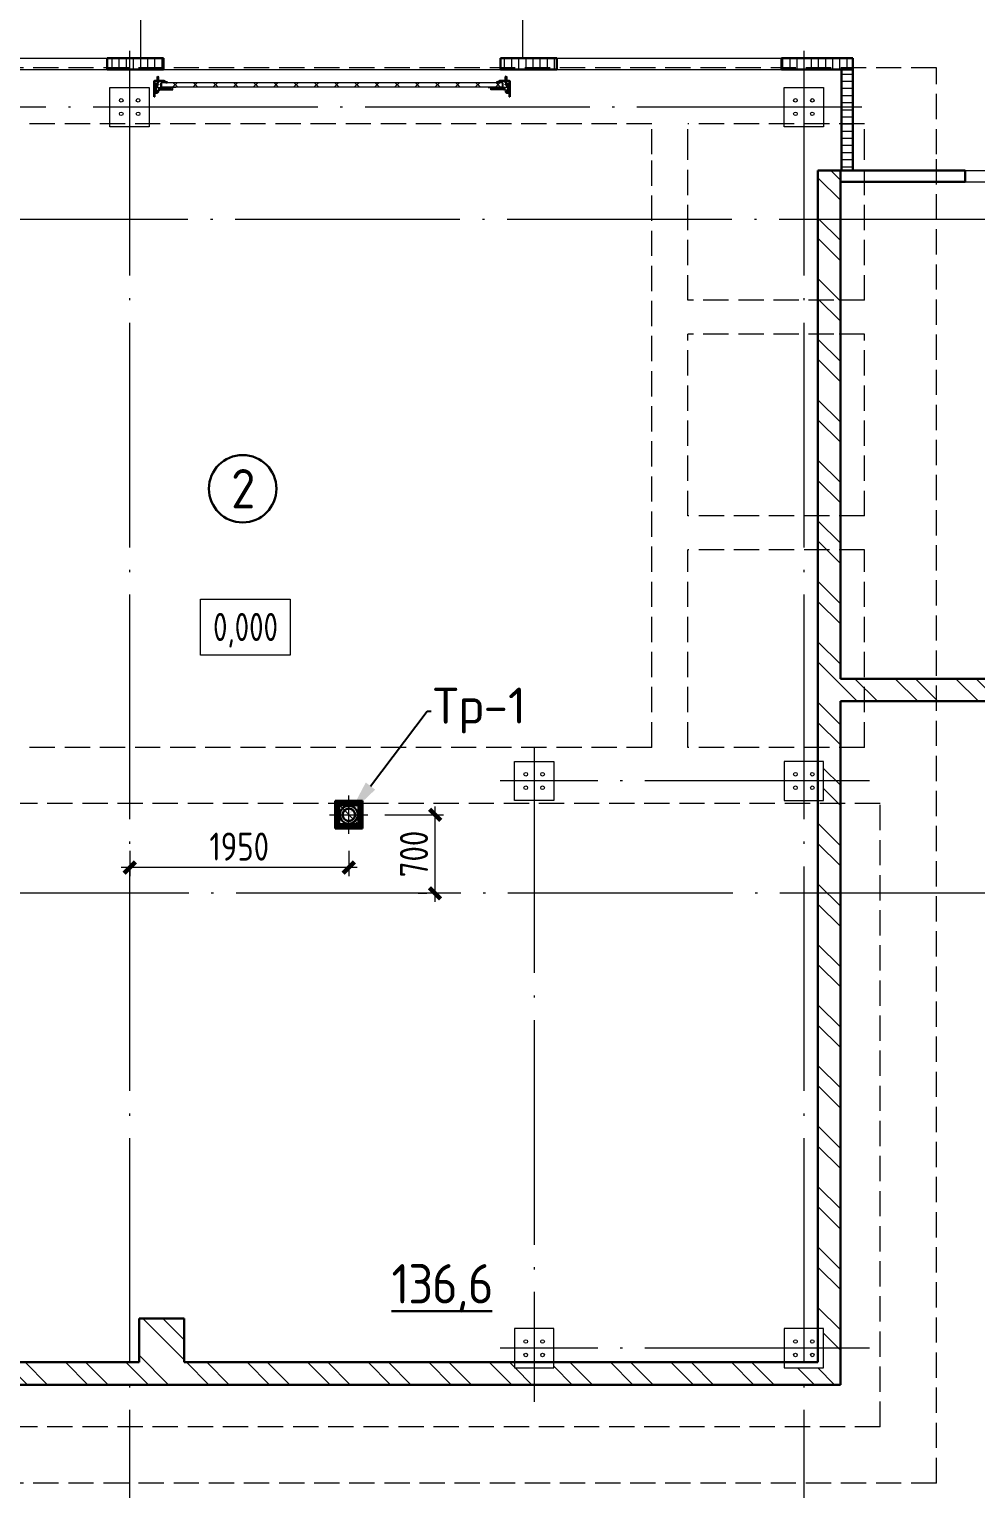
# Model space of a CAD drawing. Extents: x -965262 to 1142518, y -357520 to 71675.
# Drawn here: x -58371 to -49947, y -174454 to -161459 of the extents above; entities that cross this region are included whole.
import ezdxf
from ezdxf import colors
from ezdxf.entities.mleader import LeaderData, LeaderLine
from ezdxf.math import Vec2, Vec3

# ---------------------------------------------------------------- set-up
doc = ezdxf.new("R2010")
doc.units = 0
doc.header["$LTSCALE"] = 10
for name, pattern in [('ACAD_ISO04W100', [30, 24, -3, 0, -3]), ('AM_DIN_F_W050x2', [3.125, 2.25, -0.875]), ('DOTE', [2.42, 2, -0.2, 0.02, -0.2]), ('HIDDEN', [9.525, 6.35, -3.175])]:
    doc.linetypes.add(name, pattern=pattern)
doc.layers.get('0').update_dxf_attribs({"linetype": 'CONTINUOUS', "lineweight": 30})
doc.layers.get('Defpoints').update_dxf_attribs({"linetype": 'CONTINUOUS'})
doc.layers.add('DOTE', color=7, linetype='DOTE', lineweight=9)
doc.layers.add('Полы_лотки', color=7, linetype='CONTINUOUS', lineweight=30)
doc.styles.add('GOST 2.304', font='isocpeur.ttf', dxfattribs={"width": 0.75, "height": 250})
doc.styles.add('GOST-2.304_Type-B', font='isocpeur.ttf', dxfattribs={"width": 0.9})
doc.styles.get("Standard").update_dxf_attribs({"font": 'isocpeur.ttf', "height": 300})
doc.styles.add('ГОСТ 2м', font='isocpeur.ttf', dxfattribs={"width": 0.8, "height": 250})
doc.dimstyles.new('ГОСТ 2м', dxfattribs={"dimtxt": 250, "dimasz": 100, "dimexe": 75, "dimexo": 150, "dimgap": 62.5, "dimtad": 1, "dimdec": 0, "dimtxsty": 'ГОСТ 2м', "dimblk": 'ARCHTICK', "dimcen": 150, "dimdle": 75, "dimclrd": 256, "dimclre": 256, "dimclrt": 256, "dimadec": 0, "dimazin": 0, "dimtfac": 1, "dimtdec": 0, "dimtmove": 0, "dimatfit": 3, "dimldrblk": 'OBLIQUE', "dimfxl": 1, "dimlwd": 15, "dimlwe": 15, "dimarcsym": 0})

# ---------------------------------------------------------------- blocks, each defined once
blk = doc.blocks.new('anchor.bolt')
for p, q in [((-0.07, 0), (-0.07, -0.72)), ((0.07, 0), (0.07, -0.06)), ((-0.1, -0.04), (-0.07, -0.03)), ((-0.1, -0.04), (0.09, -0.06)), ((0.07, -0.07), (-0.1, -0.04)), ((-0.1, -0.11), (-0.07, -0.1)), ((-0.1, -0.11), (0.09, -0.13)), ((0.07, -0.14), (-0.1, -0.11)), ((-0.1, -0.18), (-0.07, -0.17)), ((-0.1, -0.18), (0.09, -0.2)), ((0.07, -0.21), (-0.1, -0.18)), ((-0.1, -0.25), (-0.07, -0.24)), ((-0.1, -0.25), (0.09, -0.27)), ((0.07, -0.28), (-0.1, -0.25)), ((-0.1, -0.32), (-0.07, -0.31)), ((-0.1, -0.32), (0.09, -0.34)), ((0.07, -0.35), (-0.1, -0.32)), ((-0.1, -0.39), (-0.07, -0.38)), ((-0.1, -0.39), (0.09, -0.41)), ((0.07, -0.42), (-0.1, -0.39)), ((-0.1, -0.46), (-0.07, -0.45)), ((-0.1, -0.46), (0.09, -0.48)), ((0.07, -0.49), (-0.1, -0.46)), ((-0.1, -0.53), (-0.07, -0.52)), ((-0.1, -0.53), (0.09, -0.55)), ((0.07, -0.56), (-0.1, -0.53)), ((-0.09, -0.6), (-0.07, -0.59)), ((-0.09, -0.6), (0.09, -0.62)), ((0.07, -0.63), (-0.09, -0.6)), ((-0.07, -0.72), (0, -0.8)), ((-0.04, -0.62), (-0.06, -0.63)), ((-0.06, -0.64), (-0.06, -0.63)), ((-0.06, -0.73), (-0.06, -0.64)), ((0, -0.79), (-0.06, -0.73)), ((-0.01, -0.63), (-0.04, -0.62)), ((-0.03, -0.63), (0, -0.79)), ((-0.03, -0.63), (0.01, -0.78)), ((-0.02, -0.63), (0.01, -0.77)), ((-0.01, -0.63), (0.02, -0.76)), ((0.03, -0.69), (-0.01, -0.63)), ((0, -0.64), (0.03, -0.75)), ((0, -0.8), (0.07, -0.72)), ((0, -0.79), (0.03, -0.74)), ((0.01, -0.66), (0.03, -0.74)), ((0.03, -0.74), (0.03, -0.69)), ((0.07, -0.06), (0.09, -0.06)), ((0.09, -0.06), (0.07, -0.07)), ((0.07, -0.07), (0.07, -0.13)), ((0.07, -0.13), (0.09, -0.13)), ((0.09, -0.13), (0.07, -0.14)), ((0.07, -0.14), (0.07, -0.2)), ((0.07, -0.2), (0.09, -0.2)), ((0.09, -0.2), (0.07, -0.21)), ((0.07, -0.21), (0.07, -0.27)), ((0.07, -0.27), (0.09, -0.27)), ((0.09, -0.27), (0.07, -0.28)), ((0.07, -0.28), (0.07, -0.34)), ((0.07, -0.33), (0.09, -0.34)), ((0.09, -0.34), (0.07, -0.35)), ((0.07, -0.35), (0.07, -0.41)), ((0.07, -0.4), (0.09, -0.41)), ((0.09, -0.41), (0.07, -0.42)), ((0.07, -0.42), (0.07, -0.48)), ((0.07, -0.47), (0.09, -0.48)), ((0.09, -0.48), (0.07, -0.49)), ((0.07, -0.49), (0.07, -0.55)), ((0.07, -0.55), (0.09, -0.55)), ((0.09, -0.55), (0.07, -0.56)), ((0.07, -0.56), (0.07, -0.62)), ((0.09, -0.62), (0.07, -0.63)), ((0.07, -0.62), (0.09, -0.62)), ((0.07, -0.63), (0.07, -0.72))]:
    blk.add_line(p, q)
blk.add_arc((0.16, -0.64), 0.222, 187.9982, 219.836)
blk = doc.blocks.new('Крепеж_ворот')
at = {"lineweight": 15}
h = blk.add_hatch(dxfattribs=at)
h.set_pattern_fill('ANSI31', color=256, scale=2, angle=180)
h.set_pattern_definition([(225, (746089.599, 74802.7244), (4.49013, -4.49013), [])])
h.paths.add_polyline_path([(746087, 74804), (746087, 74802), (746091, 74802), (746094, 74802), (746094, 74804)], flags=17)
h.paths.add_polyline_path([(746116, 74802, 0.165118), (746120, 74803), (746124, 74806, -0.301689), (746131, 74807), (746135, 74805, 0.130081), (746138, 74804), (746142, 74804), (746142, 74806), (746138, 74806, -0.130081), (746136, 74807), (746133, 74809, 0.301689), (746123, 74808), (746118, 74805, -0.165112), (746116, 74804), (746064, 74804, -0.414223), (746061, 74807), (746061, 74868), (746059, 74868), (746059, 74869), (746059, 74870), (746059, 74870), (746059, 74871), (746059, 74872), (746059, 74872), (746059, 74873), (746059, 74874), (746059, 74875), (746059, 74876), (746059, 74876), (746059, 74877), (746059, 74877), (746059, 74878), (746059, 74879), (746059, 74879), (746061, 74879), (746061, 74945), (746058, 74945), (746058, 74807, 0.41422), (746064, 74802)])
h = blk.add_hatch(dxfattribs=at)
h.set_pattern_fill('ANSI31', color=256, scale=2, angle=90)
h.set_pattern_definition([(135, (736343.8085, 75928.334), (-4.490128, -4.490128), [])])
edge = h.paths.add_edge_path()
edge.add_ellipse((746065, 74838), major_axis=(-1.67, 1.67), ratio=1, start_angle=45, end_angle=135, ccw=False)
edge.add_line((746063, 74838), (746063, 74868))
edge.add_line((746063, 74868), (746061, 74868))
edge.add_line((746061, 74868), (746061, 74838))
edge.add_ellipse((746065, 74838), major_axis=(-2.89, 2.89), ratio=1, start_angle=45, end_angle=135)
edge.add_line((746065, 74834), (746097, 74834))
edge.add_line((746097, 74834), (746097, 74836))
edge.add_line((746097, 74836), (746065, 74836))
edge = h.paths.add_edge_path()
edge.add_ellipse((746065, 74890), major_axis=(2.89, 2.89), ratio=1, start_angle=106, end_angle=135)
edge.add_line((746061, 74890), (746061, 74879))
edge.add_line((746061, 74879), (746063, 74879))
edge.add_line((746063, 74879), (746063, 74890))
edge.add_ellipse((746065, 74890), major_axis=(-1.67, 1.67), ratio=1, start_angle=16, end_angle=45, ccw=False)
edge.add_line((746063, 74891), (746070, 74904))
edge.add_ellipse((746079, 74899), major_axis=(7.45, 7.45), ratio=1, start_angle=-3, end_angle=106, ccw=False)
edge.add_line((746087, 74906), (746097, 74894))
edge.add_line((746097, 74894), (746099, 74895))
edge.add_line((746099, 74895), (746088, 74907))
edge.add_ellipse((746079, 74899), major_axis=(8.67, 8.67), ratio=1, start_angle=-3, end_angle=106)
edge.add_line((746068, 74905), (746062, 74892))
h = blk.add_hatch(color=256, dxfattribs=at)
h.dxf.hatch_style = 1
h.paths.add_polyline_path([(746146, 74809), (746143, 74810, 0.10613), (746142, 74810), (746136, 74809, -0.181324), (746135, 74810, 0.335683), (746120, 74809, -0.119126), (746119, 74809, 0.371631), (746118, 74808), (746118, 74808, 0.451909), (746119, 74807, 0.124341), (746121, 74808, -0.343618), (746134, 74808, 0.181324), (746137, 74808), (746143, 74808, -0.110452), (746143, 74808), (746147, 74807, -0.710497), (746147, 74805), (746143, 74804), (746136, 74804, -0.178994), (746133, 74805, 0.369834), (746130, 74805, -0.178993), (746127, 74804), (746122, 74804, 0.120709), (746122, 74804), (746120, 74803, -0.017147), (746119, 74802, 0.538795), (746120, 74802), (746127, 74802, 0.207608), (746131, 74804, -0.433918), (746132, 74804, 0.207608), (746135, 74802), (746143, 74802, 0.079707), (746143, 74802), (746148, 74804, 0.461502), (746149, 74807, -0.250825), (746149, 74808, -0.128039), (746173, 74816, 0.416657), (746174, 74816), (746174, 74817, 0.409849), (746173, 74817, 0.127248)])
for p, q in [((746058, 74807), (746058, 74945)), ((746058, 74945), (746061, 74945)), ((746059, 74879), (746063, 74879)), ((746059, 74868), (746059, 74879)), ((746059, 74868), (746063, 74868)), ((746061, 74879), (746061, 74945)), ((746061, 74879), (746061, 74890)), ((746061, 74807), (746061, 74868)), ((746061, 74838), (746061, 74868)), ((746068, 74905), (746062, 74892)), ((746070, 74904), (746063, 74891)), ((746063, 74838), (746063, 74890)), ((746064, 74883), (746063, 74883)), ((746064, 74865), (746063, 74865)), ((746064, 74883), (746064, 74874)), ((746067, 74880), (746064, 74883)), ((746064, 74875), (746064, 74873)), ((746064, 74874), (746064, 74865)), ((746067, 74868), (746064, 74865)), ((746067, 74880), (746067, 74875)), ((746067, 74873), (746067, 74868)), ((746087, 74906), (746097, 74894)), ((746088, 74907), (746099, 74895)), ((746097, 74894), (746099, 74895)), ((746064, 74804), (746116, 74804)), ((746064, 74802), (746116, 74802)), ((746097, 74836), (746065, 74836)), ((746097, 74834), (746065, 74834)), ((746079, 74806), (746102, 74806)), ((746079, 74806), (746079, 74804)), ((746079, 74804), (746102, 74804)), ((746082, 74814), (746081, 74813)), ((746081, 74813), (746081, 74806)), ((746099, 74814), (746082, 74814)), ((746086, 74813), (746086, 74806)), ((746095, 74813), (746095, 74806)), ((746097, 74834), (746097, 74836)), ((746099, 74814), (746100, 74813)), ((746100, 74813), (746100, 74806)), ((746102, 74806), (746102, 74804)), ((746118, 74805), (746123, 74808)), ((746120, 74803), (746124, 74806)), ((746135, 74805), (746131, 74807)), ((746136, 74807), (746133, 74809)), ((746142, 74806), (746138, 74806)), ((746138, 74804), (746142, 74804)), ((746142, 74806), (746142, 74804)), ((746142, 74804), (746142, 74806)), ((746143, 74804), (746147, 74805)), ((746143, 74802), (746148, 74804)), ((746174, 74817), (746174, 74816))]:
    blk.add_line(p, q)
for p, q in [((746061, 74879), (746061, 74881)), ((746061, 74834), (746061, 74868)), ((746063, 74883), (746063, 74874)), ((746063, 74874), (746063, 74865)), ((746073, 74842), (746073, 74905)), ((746073, 74896), (746077, 74892)), ((746073, 74851), (746077, 74855)), ((746074, 74886), (746074, 74861)), ((746074, 74880), (746076, 74880)), ((746074, 74867), (746076, 74867)), ((746076, 74886), (746076, 74883)), ((746076, 74883), (746076, 74886)), ((746076, 74886), (746077, 74886)), ((746076, 74864), (746076, 74883)), ((746077, 74873), (746076, 74880)), ((746076, 74880), (746076, 74867)), ((746077, 74873), (746076, 74867)), ((746076, 74864), (746076, 74861)), ((746076, 74864), (746076, 74861)), ((746076, 74861), (746077, 74861)), ((746077, 74886), (746077, 74892)), ((746077, 74861), (746077, 74855)), ((746081, 74898), (746081, 74886)), ((746081, 74849), (746081, 74861)), ((746087, 74898), (746082, 74898)), ((746082, 74886), (746087, 74886)), ((746082, 74861), (746087, 74861)), ((746087, 74899), (746087, 74898)), ((746087, 74886), (746087, 74898)), ((746087, 74886), (746098, 74886)), ((746087, 74849), (746087, 74861)), ((746087, 74861), (746098, 74861)), ((746099, 74885), (746099, 74883)), ((746099, 74883), (746099, 74864)), ((746099, 74882), (746100, 74882)), ((746099, 74865), (746100, 74865)), ((746099, 74862), (746099, 74864)), ((746100, 74861), (746100, 74886)), ((746100, 74886), (746110, 74886)), ((746100, 74861), (746110, 74861)), ((746110, 74861), (746110, 74886)), ((746110, 74881), (746225, 74881)), ((746110, 74865), (746212, 74865)), ((746114, 74877), (746225, 74877)), ((746250, 74859), (746250, 74863)), ((746087, 74849), (746082, 74849)), ((746087, 74847), (746087, 74849))]:
    blk.add_line(p, q, dxfattribs=at)
at = {"lineweight": 15, "ltscale": 0.5}
for p, q in [((746076, 74886), (746074, 74886)), ((746076, 74861), (746074, 74861))]:
    blk.add_line(p, q, dxfattribs=at)
at = {"lineweight": 15, "extrusion": (-1.7375e-14, 1, 0)}
for p, q in [((746113, 74884), (746225, 74884)), ((746113, 74863), (746113, 74884)), ((746113, 74863), (746136, 74863)), ((746117, 74857), (746117, 74829)), ((746121, 74857), (746121, 74829)), ((746123, 74863), (746123, 74863)), ((746250, 74863), (746123, 74863)), ((746250, 74859), (746123, 74859)), ((746136, 74882), (746157, 74882)), ((746136, 74863), (746136, 74882)), ((746157, 74882), (746157, 74863)), ((746157, 74863), (746212, 74863)), ((746117, 74826), (746119, 74823)), ((746119, 74823), (746123, 74825)), ((746123, 74825), (746121, 74828)), ((746124, 74840), (746124, 74849))]:
    blk.add_line(p, q, dxfattribs=at)
at = {"lineweight": 15, "ltscale": 0.5, "extrusion": (-1.7375e-14, 1, 0)}
for p, q in [((746113, 74880), (746225, 74880)), ((746136, 74866), (746113, 74866)), ((746115, 74871), (746120, 74871)), ((746121, 74857), (746117, 74857)), ((746117, 74852), (746117, 74854)), ((746123, 74869), (746123, 74863)), ((746123, 74863), (746123, 74859)), ((746140, 74863), (746140, 74859)), ((746153, 74863), (746153, 74859)), ((746212, 74866), (746157, 74866)), ((746173, 74863), (746173, 74859)), ((746121, 74840), (746117, 74840)), ((746117, 74837), (746117, 74835)), ((746121, 74829), (746117, 74829)), ((746120, 74839), (746120, 74850)), ((746124, 74848), (746120, 74848)), ((746124, 74841), (746120, 74841))]:
    blk.add_line(p, q, dxfattribs=at)
at = {"lineweight": 15, "extrusion": (-2.77556e-16, -1, 0)}
for p, q in [((746225, 74866), (746114, 74866)), ((746128, 74866), (746128, 74863)), ((746138, 74866), (746138, 74863)), ((746164, 74866), (746164, 74863)), ((746174, 74866), (746174, 74863)), ((746201, 74866), (746201, 74863)), ((746210, 74866), (746210, 74863)), ((746225, 74884), (746225, 74863))]:
    blk.add_line(p, q, dxfattribs=at)
at = {"extrusion": (-1, -4.26669e-14, 0)}
for p, q in [((746118, 74808), (746118, 74808)), ((746136, 74809), (746142, 74810)), ((746143, 74808), (746137, 74808)), ((746143, 74810), (746146, 74809)), ((746147, 74807), (746143, 74808))]:
    blk.add_line(p, q, dxfattribs=at)
at = {"extrusion": (-1, -4.2422e-14, 1.22461e-16)}
for p, q in [((746119, 74803), (746122, 74804)), ((746127, 74802), (746120, 74802)), ((746122, 74804), (746127, 74804)), ((746143, 74802), (746135, 74802)), ((746136, 74804), (746143, 74804))]:
    blk.add_line(p, q, dxfattribs=at)
at = {"lineweight": 15}
for centre, radius, start, end in [((746079, 74899), 8.28, 0, 136.0097), ((746077, 74883), 0.956, 180, 270), ((746077, 74883), 0.75, 180, 270), ((746077, 74864), 0.956, 90, 180), ((746077, 74864), 0.75, 90, 180), ((746076, 74892), 0.375, 0, 45), ((746076, 74855), 0.375, 315, 0), ((746082, 74898), 0.375, 91, 180), ((746082, 74886), 0.75, 180, 270), ((746082, 74861), 0.75, 90, 180), ((746098, 74885), 0.375, 0, 90), ((746098, 74862), 0.375, 270, 0), ((746123, 74857), 5.92, 90, 180), ((746123, 74857), 1.87, 90, 180), ((746129, 74855), 8.15, 194.9986, 233.9214), ((746079, 74847), 8.28, 223.9903, 0), ((746082, 74849), 0.375, 180, 269), ((746123, 74829), 5.92, 180, 199.6464), ((746129, 74833), 8.15, 126.0786, 165.0014), ((746123, 74829), 1.87, 180, 185.5313)]:
    blk.add_arc(centre, radius, start, end, dxfattribs=at)
for centre, radius, start, end in [((746064, 74807), 5.62, 180, 270), ((746064, 74807), 3.11, 180, 270), ((746082, 74804), 10.4, 68.2753, 87.8782), ((746091, 74798), 16.2, 73.306, 107.292), ((746099, 74804), 10.4, 92.1218, 111.7247), ((746116, 74807), 3.11, 270, 307.5043), ((746116, 74807), 5.62, 270, 307.5043), ((746119, 74808), 0.586, 91.7247, 173.2711), ((746119, 74807), 0.586, 173.2711, 270.547), ((746118, 74812), 3.52, 271.7247, 298.8983), ((746118, 74812), 5.21, 270.547, 298.8983), ((746128, 74799), 12.4, 54.8903, 129.1143), ((746128, 74799), 10.7, 54.8903, 130.7448), ((746128, 74801), 8.97, 60.3534, 127.5043), ((746128, 74801), 8.97, 60.3534, 127.5043), ((746128, 74801), 8.97, 60.3534, 127.5043), ((746128, 74801), 6.46, 60.3534, 127.5043), ((746136, 74811), 3.54, 234.8903, 276), ((746136, 74811), 1.86, 234.8903, 276), ((746138, 74810), 5.62, 240.3534, 270), ((746138, 74810), 3.11, 240.3534, 270), ((746143, 74810), 0.292, 71.7675, 96), ((746143, 74808), 0.292, 70.7873, 96), ((746176, 74761), 56.8, 93.2805, 122.2878), ((746147, 74806), 0.562, 289.2127, 70.7873), ((746147, 74806), 2.25, 288.2291, 27.3228), ((746176, 74765), 50.3, 93.6593, 122.8448), ((746150, 74807), 0.586, 151, 207.3228), ((746173, 74817), 0.6, 4.1357, 93.2805), ((746173, 74816), 0.6, 273.6593, 4.1357)]:
    blk.add_arc(centre, radius, start, end)
at = {"lineweight": 15, "ltscale": 0.5}
for centre, radius, start, end in [((746119, 74852), 2.25, 195, 270), ((746119, 74836), 2.25, 90, 165), ((746119, 74850), 0.375, 0, 90), ((746119, 74839), 0.375, 270, 0)]:
    blk.add_arc(centre, radius, start, end, dxfattribs=at)
at = {"extrusion": (-1.22461e-16, -5.20252e-30, -1)}
for centre, radius, start, end in [((-746120, 74802), 0.187, 270, 62.4687), ((-746122, 74803), 0.586, 62.4687, 90), ((-746127, 74809), 4.69, 229.4077, 270), ((-746127, 74807), 4.69, 223.0863, 270), ((-746131, 74803), 2.32, 49.4077, 130.5923), ((-746131, 74803), 0.637, 43.0863, 136.9137), ((-746135, 74807), 4.69, 270, 316.9137), ((-746136, 74809), 4.69, 270, 310.5923), ((-746143, 74804), 0.292, 250.7873, 270), ((-746143, 74802), 0.292, 251.7709, 270)]:
    blk.add_arc(centre, radius, start, end, dxfattribs=at)
at = {"extrusion": (0, 0, -1)}
for centre, major_axis, start_param, end_param in [((746065, 74890), (2.89, 2.89), 3.926991, 4.433136), ((746065, 74890), (-1.67, 1.67), 5.497787, 6.003933), ((746079, 74899), (8.67, 8.67), 4.433136, 6.335545), ((746079, 74899), (7.45, 7.45), 4.433136, 6.335545), ((746065, 74838), (-2.89, 2.89), 3.926991, 5.497787), ((746065, 74838), (-1.67, 1.67), 3.926991, 5.497787)]:
    blk.add_ellipse(centre, major_axis=major_axis, ratio=1, start_param=start_param, end_param=end_param, dxfattribs=at)
for points in [[(746067, 74875), (746066, 74875), (746064, 74875)], [(746064, 74873), (746066, 74873), (746067, 74873)]]:
    blk.add_rational_spline(points, [1, 1.01284142743, 1], degree=2)
at = {"lineweight": 15, "ltscale": 0.5}
for points, knots in [([(746115, 74871), (746115, 74871), (746114, 74871), (746114, 74871), (746114, 74872), (746113, 74872), (746113, 74872), (746113, 74873), (746113, 74873), (746113, 74873)], [0.37141352, 0.37141352, 0.37141352, 0.37141352, 0.39402571, 0.39402571, 0.41663789, 0.41663789, 0.43959523, 0.43959523, 0.46255257, 0.46255257, 0.46255257, 0.46255257]), ([(746123, 74869), (746123, 74869), (746123, 74869), (746122, 74870), (746122, 74870), (746122, 74871), (746122, 74871), (746121, 74871), (746121, 74871), (746120, 74871)], [0.28027447, 0.28027447, 0.28027447, 0.28027447, 0.30323181, 0.30323181, 0.32618916, 0.32618916, 0.34880134, 0.34880134, 0.37141352, 0.37141352, 0.37141352, 0.37141352])]:
    blk.add_open_spline(points, degree=3, knots=knots, dxfattribs=at)
at = {"lineweight": 15}
for points in [[(746117, 74827), (746117, 74827), (746117, 74826), (746117, 74826)], [(746121, 74828), (746121, 74828), (746121, 74828), (746121, 74829)]]:
    blk.add_open_spline(points, degree=3, dxfattribs=at)
at = {"xscale": -50.80000000000001, "yscale": 50.80000000000001, "zscale": 50.80000000000001}
blk.add_blockref('anchor.bolt', (746091, 74804), dxfattribs=at)
blk = doc.blocks.new('_ArchTick')
at = {"color": 0, "linetype": 'ByBlock', "lineweight": 0, "const_width": 0.4}
blk.add_lwpolyline([(-0.5, -0.5), (0.5, 0.5)], dxfattribs=at)
blk = doc.blocks.new('*D1439')
at = {"lineweight": 15, "transparency": 16777216}
for p, q in [((-54759, -169227), (-54759, -168378)), ((-55206, -168453), (-54684, -168453)), ((-54909, -169152), (-54834, -169152))]:
    blk.add_line(p, q, dxfattribs=at)
at = {"layer": 'Defpoints', "color": 0, "lineweight": 15, "transparency": 16777216}
for p in [(-55356, -168453, -13512), (-54759, -168453), (-54759, -169152)]:
    blk.add_point(p, dxfattribs=at)
at = {"lineweight": 15, "transparency": 16777216, "xscale": 100, "yscale": 100, "zscale": 100}
for p, rotation in [((-54759, -168453), 90), ((-54759, -169152), 270)]:
    blk.add_blockref('_ArchTick', p, dxfattribs=dict(at, rotation=rotation))
at = {"lineweight": 15, "transparency": 16777216, "insert": (-54947, -168802), "char_height": 250, "attachment_point": 5, "rotation": 90, "style": 'ГОСТ 2м'}
blk.add_mtext('700', dxfattribs=at)
blk = doc.blocks.new('_Oblique')
at = {"color": 0, "linetype": 'ByBlock', "lineweight": -2}
blk.add_line((-0.5, -0.5), (0.5, 0.5), dxfattribs=at)
blk = doc.blocks.new('*D1440')
at = {"lineweight": 15, "transparency": 16777216}
for p, q in [((-57477, -168773), (-57477, -168998)), ((-55527, -168773), (-55527, -168998)), ((-55452, -168923), (-57552, -168923))]:
    blk.add_line(p, q, dxfattribs=at)
at = {"layer": 'Defpoints', "color": 0, "lineweight": 15, "transparency": 16777216}
for p in [(-57477, -168623, -13062), (-55527, -168623, -12611), (-57477, -168923)]:
    blk.add_point(p, dxfattribs=at)
at = {"lineweight": 15, "transparency": 16777216, "xscale": 100, "yscale": 100, "zscale": 100, "rotation": 180}
blk.add_blockref('_ArchTick', (-57477, -168923), dxfattribs=at)
at = {"lineweight": 15, "transparency": 16777216, "xscale": 100, "yscale": 100, "zscale": 100}
blk.add_blockref('_ArchTick', (-55527, -168923), dxfattribs=at)
at = {"lineweight": 15, "transparency": 16777216, "insert": (-56502, -168736), "char_height": 250, "attachment_point": 5, "style": 'ГОСТ 2м'}
blk.add_mtext('1950', dxfattribs=at)
blk = doc.blocks.new('Старый_фундамент')
at = {"color": 2, "linetype": 'AM_DIN_F_W050x2', "lineweight": 15, "ltscale": 10}
for p, q in [((421515, 144604), (408315, 144604)), ((408315, 132004), (408315, 144604)), ((421515, 143834), (421515, 144604)), ((418983, 144104), (408815, 144104)), ((408815, 138554), (408815, 144104)), ((418983, 143834), (418983, 144104)), ((420875, 144104), (419303, 144104)), ((419303, 143834), (419303, 144104)), ((420875, 143834), (420875, 144104)), ((418983, 138554), (418983, 143834)), ((419303, 142534), (419303, 143834)), ((420875, 142534), (420875, 143834)), ((421516, 132004), (421515, 143834)), ((420603, 142534), (419303, 142534)), ((420875, 142534), (420603, 142534)), ((420603, 142234), (419303, 142234)), ((419303, 140614), (419303, 142234)), ((420875, 142234), (420603, 142234)), ((420875, 140614), (420875, 142234)), ((420875, 140614), (419303, 140614)), ((420875, 140314), (419303, 140314)), ((419303, 138554), (419303, 140314)), ((420875, 138554), (420875, 140314)), ((418983, 138554), (408815, 138554)), ((420875, 138554), (419303, 138554)), ((411035, 138054), (408955, 138054)), ((408955, 136804), (408955, 138054)), ((411035, 136804), (411035, 138054)), ((411355, 136484), (411355, 138054)), ((421015, 138054), (411355, 138054)), ((421015, 132504), (421015, 138054)), ((411035, 136804), (408955, 136804)), ((411355, 136484), (408955, 136484)), ((408955, 134974), (408955, 136484)), ((411355, 134974), (408955, 134974)), ((411355, 132504), (411355, 134974)), ((411035, 134674), (408955, 134674)), ((408955, 132504), (408955, 134674)), ((411035, 132504), (411035, 134674)), ((411035, 132504), (408955, 132504)), ((421015, 132504), (411355, 132504)), ((421515, 132004), (408315, 132004))]:
    blk.add_line(p, q, dxfattribs=at)

msp = doc.modelspace()

# ---------------------------------------------------------------- hatches: boundary and pattern name
at = {"lineweight": 15}
h = msp.add_hatch(dxfattribs=at)
h.set_pattern_fill('LINE', scale=20, angle=90, style=0)
h.set_pattern_definition([(90, (819365.65, -632928.98), (-63.5, 4e-15), [])])
h.paths.add_polyline_path([(-57677, -161717.1), (-57677.4, -161717.1), (-57677.4, -161817.1), (-57677, -161817.1)])
h.paths.add_polyline_path([(-59677.4, -161717.1), (-59697, -161717.1), (-59697, -161817.1), (-59677.4, -161817.1)], flags=16)
h.paths.add_polyline_path([(-51042.4, -161817.1), (-51142.4, -161817.1), (-51142.4, -162717.1), (-51042.4, -162717.1)], flags=17)
h.paths.add_polyline_path([(-63812.4, -161817.1), (-63912.4, -161817.1), (-63912.4, -162717.1), (-63812.4, -162717.1)])
h.paths.add_polyline_path([(-63812.4, -161817.1), (-63912.4, -161817.1), (-63912.4, -162717.1), (-63812.4, -162717.1)], flags=17)
h.paths.add_polyline_path([(-59677.4, -161717.1), (-63912.4, -161717.1), (-63912.4, -161817.1), (-59677.4, -161817.1)])
h.paths.add_polyline_path([(-57177.4, -161717.1), (-57677.4, -161717.1), (-57677.4, -161817.1), (-57177.4, -161817.1)])
h.paths.add_polyline_path([(-53677.4, -161717.1), (-54177.4, -161717.1), (-54177.4, -161817.1), (-53677.4, -161817.1)])
h.paths.add_polyline_path([(-51042.4, -161717.1), (-51677.4, -161717.1), (-51677.4, -161817.1), (-51042.4, -161817.1)])
h.paths.add_polyline_path([(-51042.4, -161817.1), (-51142.4, -161817.1), (-51142.4, -162717.1), (-51042.4, -162717.1)], flags=17)
h.paths.add_polyline_path([(-54177.4, -161817.1), (-54177, -161817.1), (-54177, -161717.1), (-54177.4, -161717.1)])
h.paths.add_polyline_path([(-53677.4, -161817.1), (-53697, -161817.1), (-53697, -161717.1), (-53677.4, -161717.1)])
h.paths.add_polyline_path([(-51677, -161717.1), (-51677.4, -161717.1), (-51677.4, -161817.1), (-51677, -161817.1)])
h.paths.add_polyline_path([(-53677, -161817.1), (-53696.6, -161817.1), (-53696.6, -161717.1), (-53677, -161717.1)])
h.paths.add_polyline_path([(-59677, -161817.1), (-59697, -161817.1), (-59697, -161717.1), (-59677, -161717.1)])
h = msp.add_hatch(dxfattribs=at)
h.set_pattern_fill('LINE', scale=20)
h.set_pattern_definition([(0, (-986604.755, -388425.755), (0, 63.5), [])])
h.paths.add_polyline_path([(-51042.4, -161817.1), (-51142.4, -161817.1), (-51142.4, -162717.1), (-51042.4, -162717.1)])
h = msp.add_hatch(dxfattribs=at)
h.set_pattern_fill('ANSI37', scale=40, angle=270)
h.set_pattern_definition([(315, (-56892.97, -161953.16), (89.8026, 89.8026), []), (45, (-56892.97, -161953.16), (-89.8026, 89.8026), [])])
h.paths.add_polyline_path([(-56793.8, -161933), (-57193.8, -161933), (-57193.8, -161973), (-56793.8, -161973)])
h.paths.add_polyline_path([(-56793.8, -161973), (-54161.1, -161973), (-54161.1, -161933), (-56793.8, -161933)])
h = msp.add_hatch(dxfattribs=at)
h.set_pattern_fill('ANSI32', scale=40, angle=90, style=0)
h.set_pattern_definition([(135, (-41513.9, -162921.8), (-269.4077, -269.4077), []), (135, (-41513.9, -162742.18), (-269.4077, -269.4077), [])])
h.paths.add_polyline_path([(-41427.2, -162817.1), (-41627.2, -162817.1), (-41627.2, -163152.1), (-41427.2, -163152.1)])
h.paths.add_polyline_path([(-41427.2, -163152.1), (-41627.2, -163152.1), (-41627.2, -164477.1), (-43632.2, -164477.1), (-43632.2, -164677.1), (-41427.2, -164677.1)])
h.paths.add_polyline_path([(-43832.2, -164477.1), (-45352.2, -164477.1), (-45352.2, -167242.1), (-45152.2, -167242.1), (-45152.2, -164677.1), (-43832.2, -164677.1)], flags=16)
h.paths.add_polyline_path([(-43632.2, -164677.1), (-43832.2, -164677.1), (-43832.2, -167242.1), (-43632.2, -167242.1)], flags=17)
h.paths.add_polyline_path([(-43632.2, -163152.1), (-43832.2, -163152.1), (-43832.2, -164477.1), (-43632.2, -164477.1)], flags=17)
h.paths.add_polyline_path([(-43632.2, -162817.1), (-43832.2, -162817.1), (-43832.2, -163152.1), (-43632.2, -163152.1)])
h.paths.add_polyline_path([(-56992.4, -172937.1), (-57392.4, -172937.1), (-57392.4, -173327.1), (-56992.4, -173327.1)])
h.paths.add_polyline_path([(-59982.4, -172937.1), (-60382.4, -172937.1), (-60382.4, -173327.1), (-59982.4, -173327.1)], flags=17)
h.paths.add_polyline_path([(-49062.4, -172002.1), (-49452.4, -172002.1), (-49452.4, -172402.1), (-49062.4, -172402.1)], flags=17)
h.paths.add_polyline_path([(-64417.4, -182372.1), (-64492.4, -182372.1), (-64492.4, -183072.1), (-65377.4, -183072.1), (-65377.4, -183172.1), (-64417.4, -183172.1)], flags=17)
h.paths.add_polyline_path([(-63352.4, -183072.1), (-64292.4, -183072.1), (-64292.4, -182372.1), (-64317.4, -182372.1), (-64317.4, -183172.1), (-63352.4, -183172.1)])
h.paths.add_polyline_path([(-64417.4, -181472.1), (-64492.4, -181472.1), (-64492.4, -181662.1), (-64417.4, -181662.1)], flags=16)
h.paths.add_polyline_path([(-64292.4, -181472.1), (-64317.4, -181472.1), (-64317.4, -181662.1), (-64292.4, -181662.1)], flags=17)
h.paths.add_polyline_path([(-65377.4, -181472.1), (-65427.4, -181472.1), (-65427.4, -183072.1), (-65377.4, -183072.1)], flags=17)
h.paths.add_polyline_path([(-65477.4, -181472.1), (-65627.4, -181472.1), (-65627.4, -183272.1), (-65477.4, -183272.1)], flags=17)
h.paths.add_polyline_path([(-41427.2, -162817.1), (-41627.2, -162817.1), (-41627.2, -163152.1), (-41427.2, -163152.1)])
h.paths.add_polyline_path([(-69477.4, -185722), (-69787.4, -185722), (-69787.4, -185922), (-69477.4, -185922)])
h.paths.add_polyline_path([(-69262.4, -185722), (-69477.4, -185722), (-69477.4, -185922), (-69262.4, -185922)])
h.paths.add_polyline_path([(-67662.4, -185722), (-68062.4, -185722), (-68062.4, -185922), (-67662.4, -185922)])
h.paths.add_polyline_path([(-66352.4, -185722), (-66752.4, -185722), (-66752.4, -185922), (-66352.4, -185922)])
h.paths.add_polyline_path([(-64752.4, -185722), (-65152.4, -185722), (-65152.4, -185922), (-64752.4, -185922)])
h.paths.add_polyline_path([(-63477.4, -185722), (-63552.4, -185722), (-63552.4, -185922), (-63477.4, -185922)])
h.paths.add_polyline_path([(-63477.4, -162717.1), (-63812.4, -162717.1), (-63812.4, -162917.1), (-63477.4, -162917.1)])
h.paths.add_polyline_path([(-63152.4, -162717.1), (-63477.4, -162717.1), (-63477.4, -162917.1), (-63352.4, -162917.1), (-63352.4, -162977.1), (-63302.4, -162977.1), (-63302.4, -163152.1), (-63152.4, -163152.1)])
h.paths.add_polyline_path([(-63152.4, -163152.1), (-63302.4, -163152.1), (-63302.4, -163327.1), (-63352.4, -163327.1), (-63352.4, -168977.1), (-63302.4, -168977.1), (-63302.4, -169152.1), (-63152.4, -169152.1)])
h.paths.add_polyline_path([(-63152.4, -169152.1), (-63302.4, -169152.1), (-63302.4, -169327.1), (-63352.4, -169327.1), (-63352.4, -174977.1), (-63302.4, -174977.1), (-63302.4, -175152.1), (-63152.4, -175152.1), (-63152.4, -173527.1), (-57477.4, -173527.1), (-57477.4, -173327.1), (-63152.4, -173327.1)])
h.paths.add_polyline_path([(-63152.4, -175152.1), (-63302.4, -175152.1), (-63302.4, -175327.1), (-63352.4, -175327.1), (-63352.4, -178262.1), (-63152.4, -178262.1)])
h.paths.add_polyline_path([(-63152.4, -179262.1), (-63352.4, -179262.1), (-63352.4, -179462.1), (-63477.4, -179462.1), (-63477.4, -179662.1), (-63352.4, -179662.1), (-63352.4, -179862.1), (-63152.4, -179862.1)])
h.paths.add_polyline_path([(-63477.4, -179462.1), (-66477.4, -179462.1), (-66477.4, -179662.1), (-63477.4, -179662.1)])
h.paths.add_polyline_path([(-66477.4, -179462.1), (-69477.4, -179462.1), (-69477.4, -179662.1), (-68187.4, -179662.1), (-68187.4, -179862.1), (-67987.4, -179862.1), (-67987.4, -179662.1), (-66477.4, -179662.1)])
h.paths.add_polyline_path([(-69477.4, -179462.1), (-69787.4, -179462.1), (-69787.4, -179662.1), (-69477.4, -179662.1)])
h.paths.add_polyline_path([(-69477.4, -181272.1), (-69787.4, -181272.1), (-69787.4, -181472.1), (-69477.4, -181472.1)])
h.paths.add_polyline_path([(-67587.4, -181272.1), (-67987.4, -181272.1), (-67987.4, -181152.1), (-68187.4, -181152.1), (-68187.4, -181272.1), (-69477.4, -181272.1), (-69477.4, -181472.1), (-67587.4, -181472.1)])
h.paths.add_polyline_path([(-67987.4, -180872.1), (-68187.4, -180872.1), (-68187.4, -181152.1), (-67987.4, -181152.1)])
h.paths.add_polyline_path([(-66477.4, -181327.1), (-66652.4, -181327.1), (-66652.4, -181272.1), (-66677.4, -181272.1), (-66677.4, -181472.1), (-66477.4, -181472.1)])
h.paths.add_polyline_path([(-65277.4, -181272.1), (-66302.4, -181272.1), (-66302.4, -181327.1), (-66477.4, -181327.1), (-66477.4, -181472.1), (-65477.4, -181472.1), (-65477.4, -183272.1), (-63477.4, -183272.1), (-63477.4, -183172.1), (-64317.4, -183172.1), (-64317.4, -182372.1), (-64417.4, -182372.1), (-64417.4, -183172.1), (-65377.4, -183172.1), (-65377.4, -181472.1), (-65277.4, -181472.1)])
h.paths.add_polyline_path([(-63152.4, -181472.1), (-62752.9, -181472.1), (-62752.9, -181272.1), (-63152.4, -181272.1), (-63152.4, -181152.1), (-63302.4, -181152.1), (-63302.4, -181327.1), (-63477.4, -181327.1), (-63477.4, -181472.1), (-63352.4, -181472.1), (-63352.4, -183172.1), (-63477.4, -183172.1), (-63477.4, -183272.1), (-63352.4, -183272.1), (-63352.4, -185722), (-63477.4, -185722), (-63477.4, -185922), (-63152.4, -185922)])
h.paths.add_polyline_path([(-63477.4, -181327.1), (-63652.4, -181327.1), (-63652.4, -181272.1), (-64567.4, -181272.1), (-64567.4, -181472.1), (-64417.4, -181472.1), (-64417.4, -181662.1), (-64317.4, -181662.1), (-64317.4, -181472.1), (-63477.4, -181472.1)], flags=17)
h.paths.add_polyline_path([(-63152.4, -180872.1), (-63352.4, -180872.1), (-63352.4, -180977.1), (-63302.4, -180977.1), (-63302.4, -181152.1), (-63152.4, -181152.1)])
h.paths.add_polyline_path([(-61442.9, -181152.1), (-61642.9, -181152.1), (-61642.9, -181272.1), (-61842.9, -181272.1), (-61842.9, -181472.1), (-61442.9, -181472.1), (-61442.9, -181377.1)])
h.paths.add_polyline_path([(-61442.9, -175252.1), (-57652.4, -175252.1), (-57652.4, -175152.1), (-61642.9, -175152.1), (-61642.9, -181152.1), (-61442.9, -181152.1)])
h.paths.add_polyline_path([(-57652.4, -175052.1), (-61642.9, -175052.1), (-61642.9, -175152.1), (-57652.4, -175152.1)], flags=16)
h.paths.add_polyline_path([(-51652.4, -175152.1), (-57302.4, -175152.1), (-57302.4, -175252.1), (-51652.4, -175252.1)])
h.paths.add_polyline_path([(-51652.4, -175052.1), (-57302.4, -175052.1), (-57302.4, -175152.1), (-51652.4, -175152.1)])
h.paths.add_polyline_path([(-50862.4, -175152.1), (-51302.4, -175152.1), (-51302.4, -175252.1), (-50862.4, -175252.1)])
h.paths.add_polyline_path([(-50862.4, -175052.1), (-51302.4, -175052.1), (-51302.4, -175152.1), (-50862.4, -175152.1)])
h.paths.add_polyline_path([(-53877.4, -173377.1), (-54052.4, -173377.1), (-54052.4, -173327.1), (-57477.4, -173327.1), (-57477.4, -173527.1), (-53877.4, -173527.1)])
h.paths.add_polyline_path([(-51477.4, -173377.1), (-51652.4, -173377.1), (-51652.4, -173327.1), (-53702.4, -173327.1), (-53702.4, -173377.1), (-53877.4, -173377.1), (-53877.4, -173527.1), (-51477.4, -173527.1)])
h.paths.add_polyline_path([(-51152.4, -173202.1), (-51302.4, -173202.1), (-51302.4, -173377.1), (-51477.4, -173377.1), (-51477.4, -173527.1), (-51152.4, -173527.1)])
h.paths.add_polyline_path([(-51152.4, -169152.1), (-51352.4, -169152.1), (-51352.4, -173027.1), (-51302.4, -173027.1), (-51302.4, -173202.1), (-51152.4, -173202.1)])
h.paths.add_polyline_path([(-51152.4, -168152.1), (-51302.4, -168152.1), (-51302.4, -168327.1), (-51352.4, -168327.1), (-51352.4, -169152.1), (-51152.4, -169152.1)])
h.paths.add_polyline_path([(-47162.4, -167242.1), (-51152.4, -167242.1), (-51152.4, -163152.1), (-51352.4, -163152.1), (-51352.4, -167977.1), (-51302.4, -167977.1), (-51302.4, -168152.1), (-51152.4, -168152.1), (-51152.4, -167442.1), (-47162.4, -167442.1)])
h.paths.add_polyline_path([(-51152.4, -162717.1), (-51352.4, -162717.1), (-51352.4, -163152.1), (-51152.4, -163152.1)])
h.paths.add_polyline_path([(-45477.4, -167242.1), (-46152.4, -167242.1), (-46152.4, -167442.1), (-45477.4, -167442.1)])
h.paths.add_polyline_path([(-39477.4, -167242.1), (-45152.2, -167242.1), (-45152.2, -164677.1), (-41427.2, -164677.1), (-41427.2, -163152.1), (-41627.2, -163152.1), (-41627.2, -164477.1), (-45352.2, -164477.1), (-45352.2, -167242.1), (-45477.4, -167242.1), (-45477.4, -167442.1), (-39477.4, -167442.1)])
h.paths.add_polyline_path([(-36982.4, -167242.1), (-39477.4, -167242.1), (-39477.4, -167442.1), (-36982.4, -167442.1)])
h.paths.add_polyline_path([(-33477.4, -167242.1), (-35972.4, -167242.1), (-35972.4, -167442.1), (-33477.4, -167442.1)])
h.paths.add_polyline_path([(-27602.4, -163327.1), (-27652.4, -163327.1), (-27652.4, -163152.1), (-27802.4, -163152.1), (-27802.4, -165177.1), (-28202.2, -165177.1), (-28202.2, -165377.1), (-27802.4, -165377.1), (-27802.4, -166082.1), (-27602.4, -166082.1)])
h.paths.add_polyline_path([(-27652.4, -162977.1), (-27602.4, -162977.1), (-27602.4, -162817.1), (-27802.4, -162817.1), (-27802.4, -163152.1), (-27652.4, -163152.1)])
h.paths.add_polyline_path([(-29612.4, -162817.1), (-29812.4, -162817.1), (-29812.4, -163152.1), (-29612.4, -163152.1)])
h.paths.add_polyline_path([(-29447.5, -164695.1), (-28099.7, -164695.1), (-28099.7, -164191.1), (-29447.5, -164191.1)], flags=9)
h.paths.add_polyline_path([(-49852.4, -175252.1), (-49852.4, -175052.1), (-49652.4, -175052.1), (-49652.4, -169052.1), (-29192.4, -169052.1), (-29192.4, -169252.1), (-49452.4, -169252.1), (-49452.4, -175252.1)])
h.paths.add_polyline_path([(-29612.4, -167442.1), (-33477.4, -167442.1), (-33477.4, -167242.1), (-29812.4, -167242.1), (-29812.4, -163152.1), (-29612.4, -163152.1), (-29612.4, -165177.1), (-29212.2, -165177.1), (-29212.2, -165377.1), (-29612.4, -165377.1)])
h.paths.add_polyline_path([(-28182.4, -169252.1), (-27782.4, -169252.1), (-27782.4, -169052.1), (-28182.4, -169052.1)])
h.paths.add_polyline_path([(-27702.4, -175477.1), (-21142.4, -175477.1), (-21142.4, -175277.1), (-27702.4, -175277.1)])
h.paths.add_polyline_path([(-27702.4, -181027.1), (-21142.4, -181027.1), (-21142.4, -180827.1), (-27702.4, -180827.1)])

# ---------------------------------------------------------------- linework, layer by layer
at = {"color": 7, "lineweight": 15}
for p, q in [((-57377.4, -161717.1, -1451.3), (-57377.4, -159217.1, -1451.3)), ((-53977.4, -161717.1, -3259.8), (-53977.4, -159217.1, -3259.8)), ((-59677, -161717.1, -6519.6), (-57677, -161717.1, -6519.6)), ((-53677, -161717.1, -6519.6), (-51677, -161717.1, -6519.6)), ((-59677, -161817.1, -6519.6), (-57677, -161817.1, -6519.6)), ((-57177.4, -161817.1, -3259.8), (-54177, -161817.1, -3259.8)), ((-53677, -161817.1, -6519.6), (-51677, -161817.1, -6519.6)), ((-57652.4, -162327.1, -4711.1), (-57652.4, -161977.1, -4711.1)), ((-57652.4, -161977.1, -4711.1), (-57302.4, -161977.1, -4711.1)), ((-57302.4, -161977.1, -4711.1), (-57302.4, -162327.1, -4711.1)), ((-57193.8, -161933, -1451.3), (-54161.1, -161933, -1451.3)), ((-57193.8, -161933, -1451.3), (-57193.8, -161973, -1451.3)), ((-57193.8, -161973, -1451.3), (-54161.1, -161973, -1451.3)), ((-54161.1, -161933, -1451.3), (-54161.1, -161973, -1451.3)), ((-51652.4, -162327.1, -4711.1), (-51652.4, -161977.1, -4711.1)), ((-51652.4, -161977.1, -4711.1), (-51302.4, -161977.1, -4711.1)), ((-51302.4, -161977.1, -4711.1), (-51302.4, -162327.1, -4711.1)), ((-57302.4, -162327.1, -4711.1), (-57652.4, -162327.1, -4711.1)), ((-51302.4, -162327.1, -4711.1), (-51652.4, -162327.1, -4711.1)), ((-50042.2, -162717.1, -3259.8), (-47042.2, -162717.1, -3259.8)), ((-50042.2, -162817.1, -3259.8), (-47042.2, -162817.1, -3259.8)), ((-56847.9, -166531.9, -7970.9), (-56047.9, -166531.9, -7970.9)), ((-56847.9, -167031.9, -7970.9), (-56847.9, -166531.9, -7970.9)), ((-56047.9, -166531.9, -7970.9), (-56047.9, -167031.9, -7970.9)), ((-56047.9, -167031.9, -7970.9), (-56847.9, -167031.9, -7970.9)), ((-54052.4, -168327.1, -3259.8), (-54052.4, -167977.1, -3259.8)), ((-54052.4, -167977.1, -3259.8), (-53702.4, -167977.1, -3259.8)), ((-53702.4, -167977.1, -3259.8), (-53702.4, -168327.1, -3259.8)), ((-51302.4, -167977.1, -3259.8), (-51652.4, -167977.1, -3259.8)), ((-51652.4, -167977.1, -3259.8), (-51652.4, -168327.1, -3259.8)), ((-51302.4, -168327.1, -3259.8), (-51302.4, -167977.1, -3259.8)), ((-53702.4, -168327.1, -3259.8), (-54052.4, -168327.1, -3259.8)), ((-51652.4, -168327.1, -3259.8), (-51302.4, -168327.1, -3259.8)), ((-54052.4, -173027.1, -3259.8), (-54052.4, -173377.1, -3259.8)), ((-53702.4, -173027.1, -3259.8), (-54052.4, -173027.1, -3259.8)), ((-53702.4, -173377.1, -3259.8), (-53702.4, -173027.1, -3259.8)), ((-51302.4, -173027.1, -3259.8), (-51652.4, -173027.1, -3259.8)), ((-51652.4, -173027.1, -3259.8), (-51652.4, -173377.1, -3259.8)), ((-51302.4, -173377.1, -3259.8), (-51302.4, -173027.1, -3259.8)), ((-54052.4, -173377.1, -3259.8), (-53702.4, -173377.1, -3259.8)), ((-51652.4, -173377.1, -3259.8), (-51302.4, -173377.1, -3259.8))]:
    msp.add_line(p, q, dxfattribs=at)
at = {"color": 7, "extrusion": (0, 0, -1)}
for p, q in [((-57677, -161717.1, -6519.6), (-57177.4, -161717.1, -6519.6)), ((-57677, -161817.1, -6519.6), (-57677, -161717.1, -6519.6)), ((-57177.4, -161717.1, -6519.6), (-57177.4, -161817.1, -3259.8)), ((-54177, -161717.1, -3259.8), (-53677, -161717.1, -6519.6)), ((-54177, -161817.1, -3259.8), (-54177, -161717.1, -3259.8)), ((-53677, -161717.1, -6519.6), (-53677, -161817.1, -6519.6)), ((-51677, -161717.1, -6519.6), (-51042.4, -161717.1, -3259.8)), ((-51677, -161817.1, -6519.6), (-51677, -161717.1, -6519.6)), ((-51042.4, -161717.1, -3259.8), (-51042.4, -161817.1, -3259.8)), ((-57177.4, -161817.1, -3259.8), (-57677, -161817.1, -6519.6)), ((-53677, -161817.1, -6519.6), (-54177, -161817.1, -3259.8)), ((-51042.4, -161817.1, -3259.8), (-51677, -161817.1, -6519.6)), ((-51142.4, -161817.1, -3259.8), (-51042.4, -161817.1, -3259.8)), ((-51142.4, -162717.1, -3259.8), (-51142.4, -161817.1, -3259.8)), ((-51042.4, -161817.1, -3259.8), (-51042.4, -162717.1, -3259.8)), ((-51352.4, -173327.1, -3259.8), (-51352.4, -162717.1, -3259.8)), ((-51352.4, -162717.1, -3259.8), (-51152.4, -162717.1, -3259.8)), ((-51152.4, -162717.1, -3259.8), (-50042.2, -162717.1, -3259.8)), ((-51152.4, -162717.1, -3259.8), (-51152.4, -167242.1, -3259.8)), ((-51152.4, -162817.1, -3259.8), (-51152.4, -162717.1, -3259.8)), ((-50042.2, -162817.1, -3259.8), (-51152.4, -162817.1, -3259.8)), ((-51152.4, -162817.1, -3259.8), (-51152.4, -167242.1, -3259.8)), ((-51142.4, -162717.1, -3259.8), (-51042.4, -162717.1, -3259.8)), ((-51142.4, -162717.1, -3259.8), (-51042.4, -162717.1, -3259.8)), ((-50042.2, -162717.1, -3259.8), (-50042.2, -162817.1, -3259.8)), ((-51152.4, -167242.1, -3259.8), (-47162.4, -167242.1, -3259.8)), ((-51152.4, -167442.1, -3259.8), (-51152.4, -173527.1, -3259.8)), ((-51152.4, -167442.1, -3259.8), (-47162.4, -167442.1, -3259.8)), ((-57392.4, -172937.1, -3259.8), (-57392.4, -173327.1, -3259.8)), ((-57392.4, -172937.1, -3259.8), (-56992.4, -172937.1, -3259.8)), ((-56992.4, -172937.1, -3259.8), (-56992.4, -173327.1, -3259.8)), ((-59982.4, -173327.1, -3259.8), (-57392.4, -173327.1, -3259.8)), ((-56992.4, -173327.1, -3259.8), (-51352.4, -173327.1, -3259.8)), ((-51152.4, -173527.1, -3259.8), (-63152.4, -173527.1, -3259.8))]:
    msp.add_line(p, q, dxfattribs=at)
at = {"color": 1, "lineweight": 15}
msp.add_line((-55649.4, -168330.2, -4711.1), (-55404.4, -168575.2, -4711.1), dxfattribs=at)
at = {"color": 7, "lineweight": 15}
for centre in [(-57552.4, -162092.1, -4711.1), (-57402.4, -162092.1, -4711.1), (-51552.4, -162092.1, -4711.1), (-51402.4, -162092.1, -4711.1), (-57552.4, -162212.1, -4711.1), (-57402.4, -162212.1, -4711.1), (-51552.4, -162212.1, -4711.1), (-51402.4, -162212.1, -4711.1), (-53952.4, -168092.1, -3259.8), (-53802.4, -168092.1, -3259.8), (-51552.4, -168092.1, -3259.8), (-51402.4, -168092.1, -3259.8), (-53952.4, -168212.1, -3259.8), (-53802.4, -168212.1, -3259.8), (-51552.4, -168212.1, -3259.8), (-51402.4, -168212.1, -3259.8), (-53952.4, -173142.1, -3259.8), (-53802.4, -173142.1, -3259.8), (-51552.4, -173142.1, -3259.8), (-51402.4, -173142.1, -3259.8), (-53952.4, -173262.1, -3259.8), (-53802.4, -173262.1, -3259.8), (-51552.4, -173262.1, -3259.8), (-51402.4, -173262.1, -3259.8)]:
    msp.add_circle(centre, 16, dxfattribs=at)
at = {"color": 7}
msp.add_circle((-56471.6, -165550, -7970.9), 300, dxfattribs=at)
for points in [[(-57253.6, -161988.3, -7970.9), (-57251.8, -161988.3, -7970.9), (-57250.5, -161988.3, -7970.9)], [(-57253.6, -161988.3, -7970.9), (-57251.8, -161988.3, -7970.9), (-57250.5, -161988.3, -7970.9)], [(-57253.6, -161988.3, -7970.9), (-57251.8, -161988.3, -7970.9), (-57250.5, -161988.3, -7970.9)], [(-57250.5, -161990.6, -7970.9), (-57251.8, -161990.6, -7970.9), (-57253.6, -161990.6, -7970.9)], [(-57250.5, -161990.6, -7970.9), (-57251.8, -161990.6, -7970.9), (-57253.6, -161990.6, -7970.9)], [(-57250.5, -161990.6, -7970.9), (-57251.8, -161990.6, -7970.9), (-57253.6, -161990.6, -7970.9)]]:
    msp.add_rational_spline(points, [1, 1.01284142743, 1], degree=2, dxfattribs=at)
at = {"layer": 'DOTE', "color": 7, "ltscale": 100, "extrusion": (0, -1, 0)}
for p, q in [((-57477.4, -161652.1, -4711.1), (-57477.4, -237687.4, -4711.1)), ((-51477.4, -161652.1, -4711.1), (-51477.4, -237687.4, -4711.1)), ((-53877.4, -167860.4, -4711.1), (-53877.4, -173680.4, -4711.1))]:
    msp.add_line(p, q, dxfattribs=at)
at = {"layer": 'DOTE', "color": 7, "ltscale": 100}
for p, q in [((-50962.5, -162152.1, -4711.1), (-73832.7, -162152.1, -4711.1)), ((-20658.1, -163152.1, -4711.1), (-73832.7, -163152.1, -4711.1)), ((-50892, -168152.1, -4711.1), (-54180.5, -168152.1, -4711.1)), ((-20650.6, -169152.1, -4711.1), (-73832.7, -169152.1, -4711.1)), ((-50892, -173202.1, -4711.1), (-54180.5, -173202.1, -4711.1))]:
    msp.add_line(p, q, dxfattribs=at)
at = {"layer": 'Полы_лотки', "color": 1, "linetype": 'ACAD_ISO04W100', "lineweight": 9, "ltscale": 10}
for p, q in [((-55526.9, -168623.2, -4260.5), (-55526.9, -168282.2, -5161.7)), ((-55697.4, -168452.7, -4260.5), (-55356.4, -168452.7, -5161.7))]:
    msp.add_line(p, q, dxfattribs=at)
at = {"layer": 'Полы_лотки', "color": 5}
for p, q in [((-55649.4, -168330.2, -4711.1), (-55404.4, -168330.2, -4711.1)), ((-55649.4, -168575.2, -4711.1), (-55649.4, -168330.2, -4711.1)), ((-55649.4, -168330.2, -4711.1), (-55611.9, -168367.7, -4711.1)), ((-55424.4, -168350.2, -4711.1), (-55629.4, -168350.2, -4711.1)), ((-55629.4, -168350.2, -4711.1), (-55629.4, -168555.2, -4711.1)), ((-55441.9, -168367.7, -4711.1), (-55611.9, -168367.7, -4711.1)), ((-55611.9, -168367.7, -4711.1), (-55611.9, -168537.7, -4711.1)), ((-55404.4, -168330.2, -4711.1), (-55441.9, -168367.7, -4711.1)), ((-55441.9, -168367.7, -4711.1), (-55441.9, -168537.7, -4711.1)), ((-55424.4, -168555.2, -4711.1), (-55424.4, -168350.2, -4711.1)), ((-55404.4, -168575.2, -4711.1), (-55404.4, -168330.2, -4711.1)), ((-55649.4, -168575.2, -4711.1), (-55611.9, -168537.7, -4711.1)), ((-55441.9, -168537.7, -4711.1), (-55611.9, -168537.7, -4711.1)), ((-55404.4, -168575.2, -4711.1), (-55441.9, -168537.7, -4711.1)), ((-55649.4, -168575.2, -4711.1), (-55404.4, -168575.2, -4711.1)), ((-55629.4, -168555.2, -4711.1), (-55424.4, -168555.2, -4711.1))]:
    msp.add_line(p, q, dxfattribs=at)
for radius in [80, 55]:
    msp.add_circle((-55526.9, -168452.7, -4711.1), radius, dxfattribs=at)
at = {"layer": 'Полы_лотки', "color": 6, "linetype": 'HIDDEN', "ltscale": 10}
msp.add_circle((-55526.9, -168452.7, -4711.1), 55, dxfattribs=at)

# ---------------------------------------------------------------- block references
at = {"color": 2, "linetype": 'AM_DIN_F_W050x2', "lineweight": 15}
msp.add_blockref('Старый_фундамент', (-471812.7, -306406.6, -4711.1), dxfattribs=at)
at = {"color": 7, "xscale": -1, "rotation": 180}
msp.add_blockref('Крепеж_ворот', (-803317.7, -87115.5, -1451.3), dxfattribs=at)
at = {"color": 7, "rotation": 180}
msp.add_blockref('Крепеж_ворот', (691962.9, -87115.5, -1451.3), dxfattribs=at)

# ---------------------------------------------------------------- texts
at = {"color": 7, "style": 'GOST 2.304', "width": 0.75}
msp.add_text('0,000', height=250, dxfattribs=at).set_placement((-56735.2, -166905.9, -7970.9))
at = {"color": 7, "char_height": 350, "attachment_point": 5, "style": 'GOST-2.304_Type-B'}
for s, insert, width in [('{\\fISOCPEUR|b0|i0|c0|p34;\\T0.95;2}', (-56471.6, -165550, -3259.8), 800), ('{\\fISOCPEUR|b0|i0|c0|p34;\\T0.95;\\L136,6}', (-54698.9, -172669.2, -3259.8), 2000)]:
    msp.add_mtext(s, dxfattribs=dict(at, insert=insert, width=width))

# ---------------------------------------------------------------- dimensions: what is measured, and where the dimension line sits
at = {"lineweight": 15}
dim = msp.add_linear_dim(base=(-54759.4, -168452.7, 8350.5), p1=(-54759.4, -169152.1, 8350.5), p2=(-55356.4, -168452.7, -5161.7), angle=90, text='700', dimstyle='ГОСТ 2м', dxfattribs=at)
dim.commit()
dim.dimension.update_dxf_attribs({"geometry": '*D1439', "text_midpoint": (-54946.9, -168802.4, 8350.5)})
dim = msp.add_linear_dim(base=(-57477.4, -168923.1, 8350.5), p1=(-55526.9, -168623.2, -4260.5), p2=(-57477.4, -168623.2, -4711.1), text='1950', dimstyle='ГОСТ 2м', dxfattribs=at)
dim.commit()
dim.dimension.update_dxf_attribs({"geometry": '*D1440', "text_midpoint": (-56502.2, -168735.6, 8350.5)})

# ---------------------------------------------------------------- leaders
at = {"layer": 'Полы_лотки', "color": 5, "lineweight": 15}
ml = msp.add_multileader_mtext('Standard', dxfattribs=at)
ml.set_content('Тр-1', color=5)
ml.set_leader_properties()
ml.build(insert=Vec2(0, 0))
ml.multileader.update_dxf_attribs({"has_text_frame": 1, "text_right_attachment_type": 6, "dogleg_length": 36, "arrow_head_size": 320})
ctx = ml.context
ctx.base_point, ctx.char_height, ctx.arrow_head_size, ctx.landing_gap_size, ctx.plane_origin = Vec3(-54794.2, -167529.2, -4711.1), 320, 320, 16, Vec3(-72729.2, -179162.9, -4711.1)
ctx.right_attachment = 6
notes = []
notes.append((ctx, [(0, (1, 1, 0), (-54830.2, -167529.2, -4711.1), (1, 0), 36, [(0, [(-55526.9, -168452.7, -4711.1)], 0, [])])]))
ctx.mtext.insert, ctx.mtext.defined_height, ctx.mtext.flow_direction = Vec3(-54778.2, -167321.2, -4711.1), 437.1, 5
for ctx, leaders in notes:
    for number, flags, end, landing, length, lines in leaders:
        leader = LeaderData()
        leader.index, (leader.has_last_leader_line, leader.has_dogleg_vector, leader.attachment_direction) = number, flags
        leader.last_leader_point, leader.dogleg_vector, leader.dogleg_length = Vec3(end), Vec3(landing), length
        for number, points, colour, breaks in lines:
            line = LeaderLine()
            line.index, line.vertices, line.color, line.breaks = number, Vec3.list(points), colors.encode_raw_color(colour), breaks
            leader.lines.append(line)
        ctx.leaders.append(leader)

doc.saveas('drawing.dxf')
